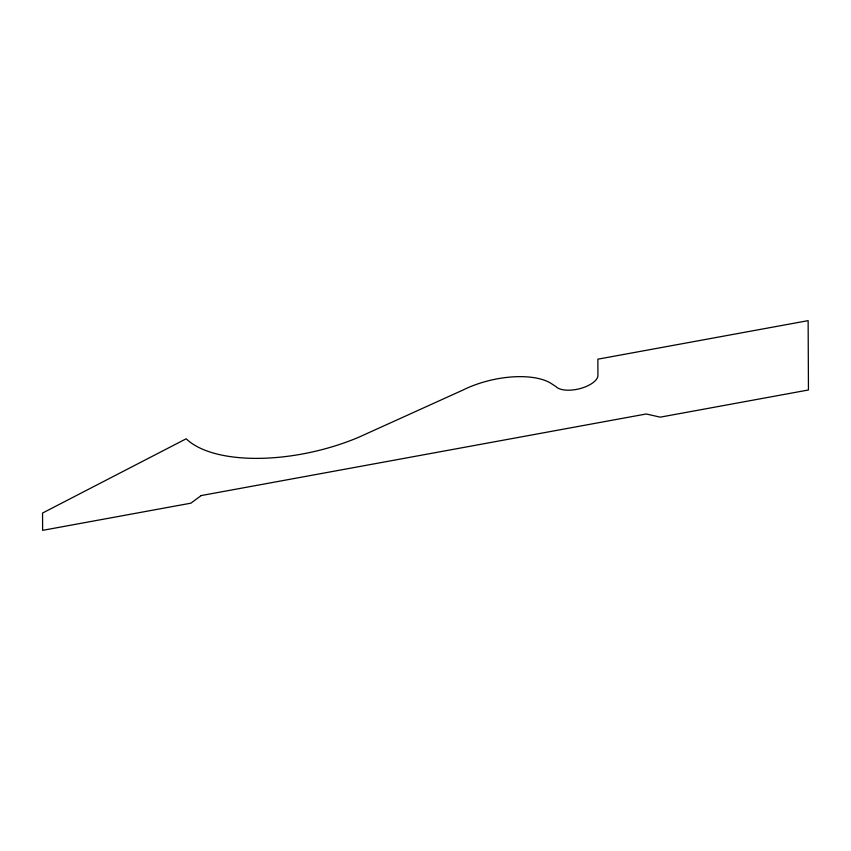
<?xml version="1.0" encoding="UTF-8"?>
<svg xmlns="http://www.w3.org/2000/svg" width="851" height="851" viewBox="0 0 851 851"><rect width="100%" height="100%" fill="white"/><g stroke="black" fill="none" stroke-linecap="round" stroke-linejoin="round"><path stroke-width="1.28" d="M201.208 495.559L190.847 503.186L42.624 530.354L42.55 513.047L186.188 438.786A127.299 57.198 -13 0 0 358.962 437.148L463.04 390.013A63.208 28.402 -13 0 1 550.161 382.833L555.894 386.556A22.169 9.957 -13 0 0 579.669 388.705A22.169 9.957 -13 0 0 597.934 375.738L597.859 359.186L808.131 320.646L808.45 389.981L660.227 417.16L646.239 413.98L201.208 495.559"/></g></svg>
